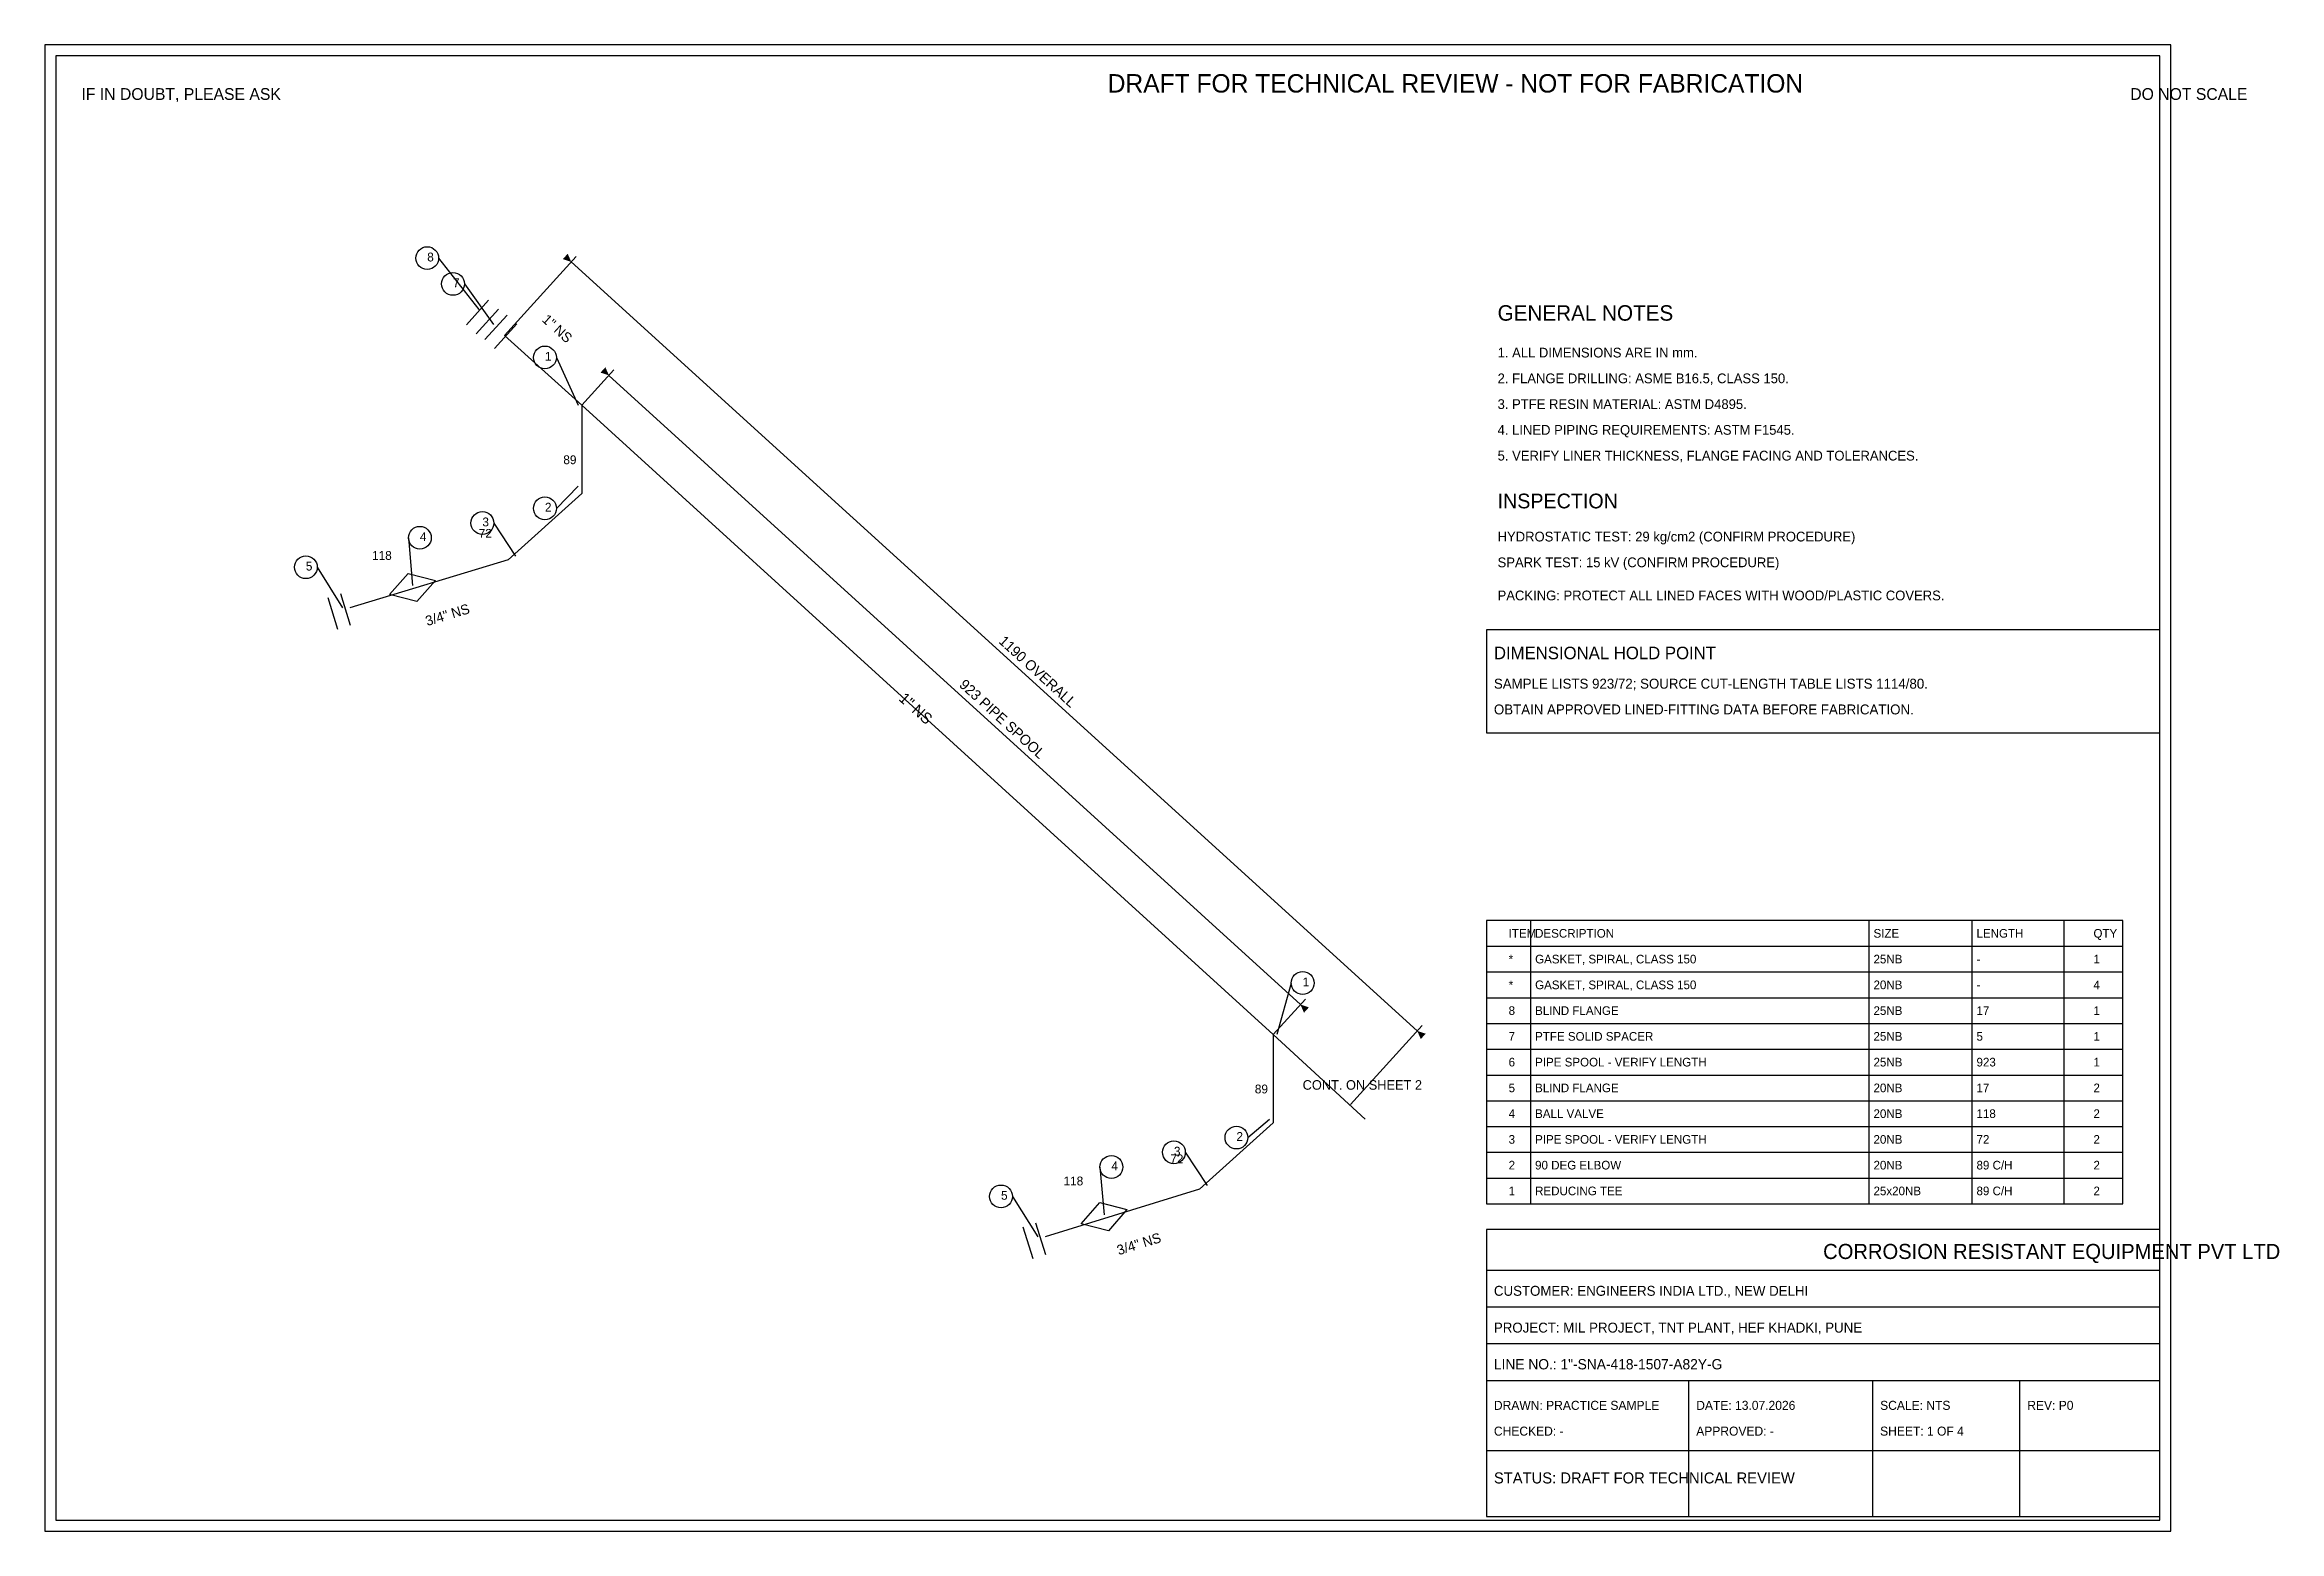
# Model space of a CAD drawing. Extents: x 8 to 616, y 8 to 412.
import ezdxf

# ---------------------------------------------------------------- set-up
doc = ezdxf.new("R2010")
doc.units = 0
for name, color, linetype in [('BALLOON', 7, 'CONTINUOUS'), ('BORDER', 7, 'CONTINUOUS'), ('CONTINUATION', 7, 'CONTINUOUS'), ('DIM', 7, 'CONTINUOUS'), ('LABEL', 7, 'CONTINUOUS'), ('NOTES', 7, 'CONTINUOUS'), ('OBJECT', 7, 'CONTINUOUS'), ('PIPE_20NB', 7, 'CONTINUOUS'), ('PIPE_25NB', 7, 'CONTINUOUS'), ('REVIEW', 1, 'CONTINUOUS'), ('TABLE', 7, 'CONTINUOUS'), ('TITLE', 7, 'CONTINUOUS')]:
    doc.layers.add(name, color=color, linetype=linetype)

msp = doc.modelspace()

# ---------------------------------------------------------------- linework, layer by layer
at = {"layer": 'BALLOON'}
for p, q in [((115.1, 354), (126, 340)), ((122.1, 347), (130, 336)), ((147.1, 327), (153, 314)), ((147.1, 286), (153, 292)), ((130.1, 282), (136, 273)), ((106.9, 278), (108, 265)), ((82.1, 270), (89, 259)), ((346.9, 157), (343, 143)), ((335.1, 115), (341, 120)), ((318.1, 111), (324, 102)), ((294.9, 107), (296, 94)), ((271.1, 99), (278, 88))]:
    msp.add_line(p, q, dxfattribs=at)
for centre in [(112, 354), (119, 347), (144, 327), (144, 286), (110, 278), (127, 282), (79, 270), (350, 157), (332, 115), (298, 107), (315, 111), (268, 99)]:
    msp.add_circle(centre, 3.1, dxfattribs=at)
at = {"layer": 'BORDER'}
for p, q in [((586, 412), (8, 412)), ((8, 412), (8, 8)), ((583, 409), (11, 409)), ((11, 409), (11, 11)), ((583, 11), (583, 409)), ((586, 8), (586, 412)), ((583, 90), (400, 90)), ((400, 90), (400, 12)), ((583, 12), (583, 90)), ((400, 79), (583, 79)), ((400, 69), (583, 69)), ((400, 59), (583, 59)), ((400, 49), (583, 49)), ((455, 12), (455, 49)), ((505, 12), (505, 49)), ((545, 12), (545, 49)), ((400, 30), (583, 30)), ((8, 8), (586, 8)), ((11, 11), (583, 11)), ((400, 12), (583, 12))]:
    msp.add_line(p, q, dxfattribs=at)
at = {"layer": 'CONTINUATION'}
msp.add_line((342, 143), (367, 120), dxfattribs=at)
at = {"layer": 'DIM'}
for p, q in [((133, 333), (152.5029, 354.4625)), ((151.1578, 352.9823), (381.1578, 143.9823)), ((154, 314), (162.7473, 323.6169)), ((161.4016, 322.1374), (349.4016, 151.1374)), ((342, 143), (350.7473, 152.6169)), ((363, 124), (382.5029, 145.4625))]:
    msp.add_line(p, q, dxfattribs=at)
for points in [[(151.1578, 352.9823), (150.1954, 355.1945), (148.8639, 353.7292)], [(161.4016, 322.1374), (160.4402, 324.3501), (159.1079, 322.8853)], [(349.4016, 151.1374), (350.3629, 148.9247), (351.6952, 150.3894)], [(381.1578, 143.9823), (382.1202, 141.7701), (383.4518, 143.2355)]]:
    msp.add_solid(points, dxfattribs=at)
at = {"layer": 'OBJECT'}
for p, q in [((122.6405, 335.8822), (128.6963, 342.5401)), ((125.3037, 333.4599), (131.3595, 340.1178)), ((127.6405, 331.8822), (133.6963, 338.5401)), ((130.3037, 329.4599), (136.3595, 336.1178)), ((101.7781, 262.619), (106.8424, 268.3288)), ((106.8424, 268.3288), (114.2219, 266.381)), ((84.9748, 261.7866), (87.5793, 253.1716)), ((88.4207, 262.8284), (91.0252, 254.2134)), ((109.1576, 260.6712), (101.7781, 262.619)), ((114.2219, 266.381), (109.1576, 260.6712)), ((289.7906, 91.5781), (294.8173, 97.3211)), ((294.8173, 97.3211), (302.2094, 95.4219)), ((277.3889, 91.831), (280.0501, 83.2334)), ((297.1827, 89.6789), (289.7906, 91.5781)), ((302.2094, 95.4219), (297.1827, 89.6789)), ((273.9499, 90.7666), (276.6111, 82.169))]:
    msp.add_line(p, q, dxfattribs=at)
at = {"layer": 'PIPE_20NB'}
for p, q in [((154, 314), (154, 290)), ((154, 290), (134, 272)), ((134, 272), (91, 259)), ((342, 143), (342, 119)), ((342, 119), (322, 101)), ((322, 101), (280, 88))]:
    msp.add_line(p, q, dxfattribs=at)
at = {"layer": 'PIPE_25NB'}
for q in [(133, 333), (342, 143)]:
    msp.add_line((154, 314), q, dxfattribs=at)
at = {"layer": 'REVIEW'}
for p, q in [((583, 253), (400, 253)), ((400, 253), (400, 225)), ((583, 225), (583, 253)), ((400, 225), (583, 225))]:
    msp.add_line(p, q, dxfattribs=at)
at = {"layer": 'TABLE'}
for p, q in [((573, 174), (400, 174)), ((400, 174), (400, 97)), ((412, 97), (412, 174)), ((504, 97), (504, 174)), ((532, 97), (532, 174)), ((557, 97), (557, 174)), ((573, 97), (573, 174)), ((400, 167), (573, 167)), ((400, 160), (573, 160)), ((400, 153), (573, 153)), ((400, 146), (573, 146)), ((400, 139), (573, 139)), ((400, 132), (573, 132)), ((400, 125), (573, 125)), ((400, 118), (573, 118)), ((400, 111), (573, 111)), ((400, 104), (573, 104)), ((400, 97), (573, 97))]:
    msp.add_line(p, q, dxfattribs=at)

# ---------------------------------------------------------------- texts
at = {"layer": 'BALLOON'}
for s, p in [('8', (112, 353.1)), ('7', (119, 346.1)), ('1', (144, 326.1)), ('2', (144, 285.1)), ('4', (110, 277.1)), ('3', (127, 281.1)), ('5', (79, 269.1)), ('1', (350, 156.1)), ('2', (332, 114.1)), ('3', (315, 110.1)), ('4', (298, 106.1)), ('5', (268, 98.1))]:
    msp.add_text(s, height=2.4, dxfattribs=at).set_placement(p)
at = {"layer": 'DIM'}
for s, p in [('89', (149, 298)), ('72', (126, 278)), ('118', (97, 272)), ('89', (337, 127)), ('72', (314, 108)), ('118', (285, 102))]:
    msp.add_text(s, height=2.4, dxfattribs=at).set_placement(p)
for s, rotation, p in [('1190 OVERALL', -42.2613, (267.1666, 249.5924)), ('923 PIPE SPOOL', -42.2889, (256.4109, 237.747))]:
    msp.add_text(s, height=2.8, rotation=rotation, dxfattribs=at).set_placement(p)
at = {"layer": 'LABEL'}
for s, height, rotation, p in [('1" NS', 2.7, -42.2889, (143, 337)), ('3/4" NS', 2.7, 16.8214, (112, 254)), ('1" NS', 3, -42.2889, (240, 234)), ('3/4" NS', 2.7, 17.1985, (300, 83))]:
    msp.add_text(s, height=height, rotation=rotation, dxfattribs=at).set_placement(p)
msp.add_text('CONT. ON SHEET 2', height=2.6, dxfattribs=at).set_placement((350, 128))
at = {"layer": 'NOTES'}
for s, p in [('1. ALL DIMENSIONS ARE IN mm.', (403, 327)), ('2. FLANGE DRILLING: ASME B16.5, CLASS 150.', (403, 320)), ('3. PTFE RESIN MATERIAL: ASTM D4895.', (403, 313)), ('4. LINED PIPING REQUIREMENTS: ASTM F1545.', (403, 306)), ('5. VERIFY LINER THICKNESS, FLANGE FACING AND TOLERANCES.', (403, 299)), ('HYDROSTATIC TEST: 29 kg/cm2 (CONFIRM PROCEDURE)', (403, 277)), ('SPARK TEST: 15 kV (CONFIRM PROCEDURE)', (403, 270)), ('PACKING: PROTECT ALL LINED FACES WITH WOOD/PLASTIC COVERS.', (403, 261))]:
    msp.add_text(s, height=2.65, dxfattribs=at).set_placement(p)
at = {"layer": 'REVIEW'}
for s, height, p in [('DRAFT FOR TECHNICAL REVIEW - NOT FOR FABRICATION', 5, (297, 399)), ('DIMENSIONAL HOLD POINT', 3.4, (402, 245)), ('SAMPLE LISTS 923/72; SOURCE CUT-LENGTH TABLE LISTS 1114/80.', 2.7, (402, 237)), ('OBTAIN APPROVED LINED-FITTING DATA BEFORE FABRICATION.', 2.7, (402, 230)), ('STATUS: DRAFT FOR TECHNICAL REVIEW', 3, (402, 21))]:
    msp.add_text(s, height=height, dxfattribs=at).set_placement(p)
at = {"layer": 'TABLE'}
for s, p in [('ITEM', (406, 169.325)), ('DESCRIPTION', (413.2, 169.325)), ('SIZE', (505.2, 169.325)), ('LENGTH', (533.2, 169.325)), ('QTY', (565, 169.325)), ('*', (406, 162.325)), ('GASKET, SPIRAL, CLASS 150', (413.2, 162.325)), ('25NB', (505.2, 162.325)), ('1', (565, 162.325)), ('-', (533.2, 162.325)), ('*', (406, 155.325)), ('GASKET, SPIRAL, CLASS 150', (413.2, 155.325)), ('20NB', (505.2, 155.325)), ('-', (533.2, 155.325)), ('4', (565, 155.325)), ('8', (406, 148.325)), ('BLIND FLANGE', (413.2, 148.325)), ('25NB', (505.2, 148.325)), ('17', (533.2, 148.325)), ('1', (565, 148.325)), ('7', (406, 141.325)), ('PTFE SOLID SPACER', (413.2, 141.325)), ('25NB', (505.2, 141.325)), ('5', (533.2, 141.325)), ('1', (565, 141.325)), ('6', (406, 134.325)), ('PIPE SPOOL - VERIFY LENGTH', (413.2, 134.325)), ('25NB', (505.2, 134.325)), ('923', (533.2, 134.325)), ('1', (565, 134.325)), ('5', (406, 127.325)), ('BLIND FLANGE', (413.2, 127.325)), ('20NB', (505.2, 127.325)), ('17', (533.2, 127.325)), ('2', (565, 127.325)), ('4', (406, 120.325)), ('BALL VALVE', (413.2, 120.325)), ('20NB', (505.2, 120.325)), ('118', (533.2, 120.325)), ('2', (565, 120.325)), ('3', (406, 113.325)), ('PIPE SPOOL - VERIFY LENGTH', (413.2, 113.325)), ('20NB', (505.2, 113.325)), ('72', (533.2, 113.325)), ('2', (565, 113.325)), ('2', (406, 106.325)), ('90 DEG ELBOW', (413.2, 106.325)), ('20NB', (505.2, 106.325)), ('89 C/H', (533.2, 106.325)), ('2', (565, 106.325)), ('1', (406, 99.325)), ('REDUCING TEE', (413.2, 99.325)), ('25x20NB', (505.2, 99.325)), ('89 C/H', (533.2, 99.325)), ('2', (565, 99.325))]:
    msp.add_text(s, height=2.35, dxfattribs=at).set_placement(p)
at = {"layer": 'TITLE'}
for s, height, p in [('IF IN DOUBT, PLEASE ASK', 3.2, (18, 397)), ('DO NOT SCALE', 3.2, (575, 397)), ('GENERAL NOTES', 4.2, (403, 337)), ('INSPECTION', 4, (403, 286)), ('CORROSION RESISTANT EQUIPMENT PVT LTD', 4.1, (491.5, 82)), ('CUSTOMER: ENGINEERS INDIA LTD., NEW DELHI', 2.7, (402, 72)), ('PROJECT: MIL PROJECT, TNT PLANT, HEF KHADKI, PUNE', 2.7, (402, 62)), ('LINE NO.: 1"-SNA-418-1507-A82Y-G', 2.8, (402, 52)), ('DRAWN: PRACTICE SAMPLE', 2.45, (402, 41)), ('DATE: 13.07.2026', 2.45, (457, 41)), ('SCALE: NTS', 2.45, (507, 41)), ('REV: P0', 2.45, (547, 41)), ('CHECKED: -', 2.45, (402, 34)), ('APPROVED: -', 2.45, (457, 34)), ('SHEET: 1 OF 4', 2.45, (507, 34))]:
    msp.add_text(s, height=height, dxfattribs=at).set_placement(p)

doc.saveas('drawing.dxf')
